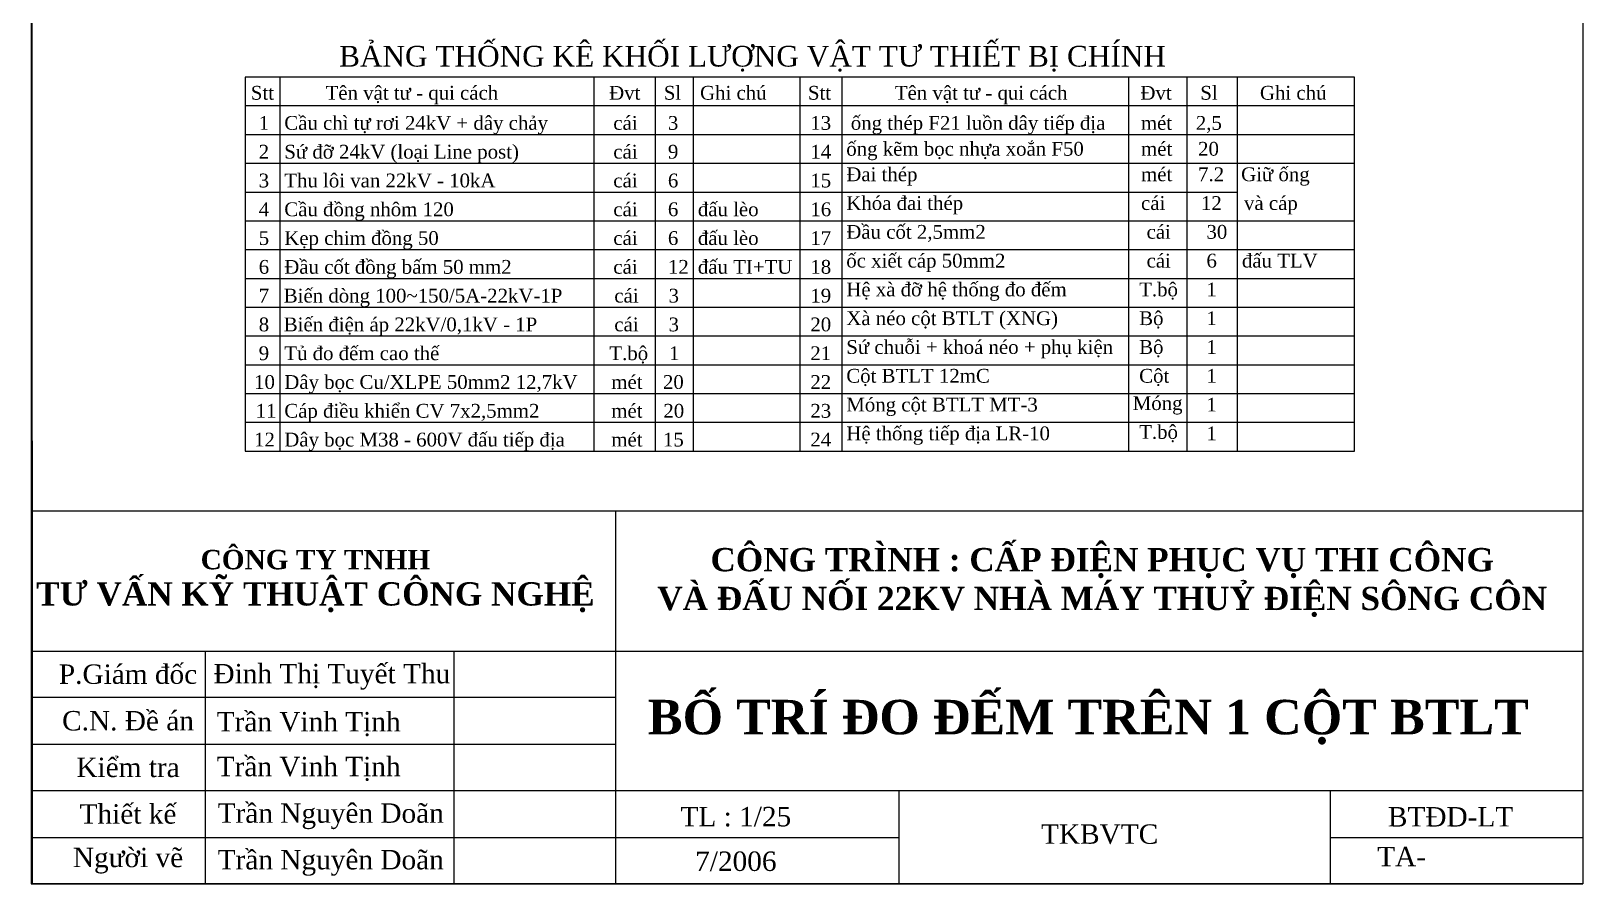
# Model space of a CAD drawing. Header units: inches. Extents: x -246336 to 136055, y -106871 to 69513.
# Drawn here: x -4892 to 6362, y 52013 to 58195 of the extents above; entities that cross this region are included whole.
import ezdxf
from ezdxf.enums import TextEntityAlignment as Align

# ---------------------------------------------------------------- set-up
doc = ezdxf.new("R2010")
doc.units = ezdxf.units.IN
doc.header["$MEASUREMENT"] = 0
for name, color, linetype in [('KHUNG', 7, 'Continuous'), ('KHUNGTEN', 7, 'Continuous'), ('XA-TT1', 7, 'Continuous')]:
    doc.layers.add(name, color=color, linetype=linetype)
doc.styles.add('VIET2', font='VNTIME_0.TTF', dxfattribs={"width": 0.8, "height": 2})
doc.styles.add('VIET3IN', font='Vhtime.ttf')
doc.styles.add('VN3DH', font='Vn3d.ttf', dxfattribs={"height": 5})
doc.styles.add('VNTIME', font='VNTIME_0.TTF', dxfattribs={"height": 2})
doc.styles.add('VNTIMEH', font='Vhtime.ttf')

msp = doc.modelspace()

# ---------------------------------------------------------------- linework, layer by layer
at = {"color": 1}
for p, q in [((-4888.29, 52013.263), (-4888.29, 69513.263)), ((6361.71, 69513.263), (6361.71, 52013.263)), ((6361.71, 54714.127), (-4891.89, 54714.127)), ((-650.614, 52013.263), (-650.614, 54714.127)), ((6361.71, 54714.127), (6361.71, 52013.263)), ((-4891.89, 53701.303), (6361.71, 53701.303)), ((-3626.83, 52013.263), (-3626.83, 53701.303)), ((-1823.117, 52013.263), (-1823.117, 53701.303)), ((-650.614, 53363.695), (-4891.89, 53363.695)), ((-4891.89, 53026.087), (-650.614, 53026.087)), ((6361.71, 52688.479), (-4891.89, 52688.479)), ((1402.335, 52013.263), (1402.335, 52688.479)), ((4532.03, 52013.263), (4532.03, 52688.479)), ((-4891.89, 52350.871), (1402.335, 52350.871)), ((4532.03, 52350.871), (6361.71, 52350.871)), ((-4891.89, 52013.263), (6361.71, 52013.263)), ((6361.71, 52013.263), (-4888.29, 52013.263))]:
    msp.add_line(p, q, dxfattribs=at)
at = {"color": 7}
for points in [[(-3088.886, 57861.836), (-3088.886, 55150.681)], [(-809.903, 57861.836), (-809.903, 55150.681)], [(-366.883, 57861.836), (-366.883, 55150.681)], [(-89.907, 57861.836), (-89.907, 55150.681)], [(683.726, 57861.836), (683.726, 55150.681)], [(986.537, 57861.836), (986.537, 55150.681)], [(3066.403, 57861.836), (3066.403, 55150.681)], [(3488.404, 57861.836), (3488.404, 55150.681)], [(3855.264, 57861.836), (3855.264, 55150.681)], [(-3338.743, 57654.756), (4705.7, 57654.756)], [(-3338.743, 57446.083), (4705.7, 57446.083)], [(-3338.743, 57237.41), (4705.7, 57237.41)], [(-3338.743, 57028.737), (3855.264, 57028.737)], [(-3338.743, 56820.064), (4705.7, 56820.064)], [(-3338.743, 56611.391), (4705.7, 56611.391)], [(-3338.743, 56402.718), (4705.7, 56402.718)], [(-3338.743, 56194.045), (4705.7, 56194.045)], [(-3338.743, 55985.372), (4705.7, 55985.372)], [(-3338.743, 55776.7), (4705.7, 55776.7)], [(-3338.743, 55568.027), (4705.7, 55568.027)], [(-3338.743, 55359.354), (4705.7, 55359.354)], [(-3338.743, 55150.681), (4705.7, 55150.681)]]:
    msp.add_lwpolyline(points, dxfattribs=at)
at = {"layer": 'XA-TT1'}
for p, q in [((-4882.04, 52013.263), (-4888.29, 69513.263)), ((6361.71, 69513.263), (6361.71, 52013.263)), ((6361.71, 52013.263), (-4882.04, 52013.263))]:
    msp.add_line(p, q, dxfattribs=at)
at = {"layer": 'XA-TT1', "color": 7}
msp.add_lwpolyline([(-3338.743, 55150.681), (4705.7, 55150.681), (4705.7, 57861.836), (-3338.743, 57861.836)], close=True, dxfattribs=at)

# ---------------------------------------------------------------- texts
at = {"color": 7, "style": 'VIET3IN'}
msp.add_text('b¶ng thèng kª khèi l\xadîng vËt t\xad thiÕt bÞ chÝnh', height=150, dxfattribs=at).set_placement((339.797, 57938.002), align=Align.CENTER)
at = {"color": 7, "style": 'VIET2'}
for s, p in [('Stt', (-3298.239, 57697.765)), ('Tªn vËt t\xad - qui c¸ch', (-2755.965, 57697.765)), ('§vt', (-699.898, 57697.765)), ('Sl', (-303.269, 57697.765)), ('Ghi chó', (-40.526, 57697.765)), ('Stt', (741.622, 57697.765)), ('Tªn vËt t\xad - qui c¸ch', (1372.024, 57697.765)), ('§vt', (3152.666, 57697.765)), ('Sl', (3586.798, 57697.765)), ('Ghi chó', (4019.335, 57697.765)), ('1', (-3240.894, 57479.534)), ('CÇu ch× tù r¬i 24kV + d©y ch¶y ', (-3055.434, 57479.534)), ('c¸i', (-669.632, 57479.534)), ('3', (-273.643, 57479.534)), ('13', (758.897, 57479.534)), ('èng thÐp F21 luån d©y tiÕp ®Þa', (1052.625, 57479.534)), ('mÐt', (3156.019, 57479.534)), ('2,5', (3554.549, 57479.534)), ('èng kÏm bäc nhùa xo¾n F50', (1019.988, 57291.823)), ('mÐt', (3157.444, 57291.823)), ('20', (3570.99, 57291.823)), ('2', (-3240.894, 57270.861)), ('Sø ®ì 24kV (lo¹i Line post)', (-3055.434, 57270.861)), ('c¸i', (-669.632, 57270.861)), ('9', (-273.643, 57270.861)), ('14', (759.144, 57270.861)), ('Thu l«i van 22kV - 10kA', (-3055.434, 57062.189)), ('c¸i', (-669.632, 57062.189)), ('§ai thÐp', (1019.988, 57107.206)), ('mÐt', (3157.444, 57107.206)), ('7.2', (3570.99, 57107.206)), ('Gi÷ èng ', (3882.971, 57107.206)), ('3', (-3240.894, 57062.189)), ('6', (-273.643, 57062.189)), ('15', (759.144, 57062.189)), ('4', (-3240.894, 56853.516)), ('CÇu ®ång nh«m 120', (-3055.434, 56853.516)), ('c¸i', (-669.632, 56853.516)), ('6', (-273.643, 56853.516)), ('®Êu lÌo', (-56.455, 56853.516)), ('16', (759.144, 56853.516)), ('Khãa ®ai thÐp', (1019.988, 56898.533)), ('c¸i', (3157.444, 56898.533)), ('12', (3591.698, 56898.533)), ('vµ c¸p', (3903.679, 56898.533)), ('5', (-3240.894, 56644.843)), ('KÑp chim ®ång 50', (-3055.434, 56644.843)), ('c¸i', (-669.632, 56644.843)), ('6', (-273.643, 56644.843)), ('®Êu lÌo', (-56.455, 56644.843)), ('17', (759.144, 56644.843)), ('§Çu cèt 2,5mm2', (1019.988, 56689.86)), ('c¸i', (3197.267, 56689.86)), ('30', (3631.521, 56689.86)), ('6', (-3240.894, 56436.17)), ('§Çu cèt ®ång bÊm 50 mm2', (-3055.434, 56436.17)), ('c¸i', (-669.632, 56436.17)), ('12', (-273.643, 56436.17)), ('®Êu TI+TU', (-56.455, 56436.17)), ('18', (759.144, 56436.17)), ('èc xiÕt c¸p 50mm2', (1019.988, 56481.187)), ('c¸i', (3197.267, 56481.187)), ('6', (3631.521, 56481.187)), ('®Êu TLV', (3888.716, 56481.187)), ('HÖ xµ ®ì hÖ thèng ®o ®Õm', (1019.988, 56272.514)), ('7', (-3240.894, 56227.497)), ('BiÕn dßng 100~150/5A-22kV-1P', (-3058.996, 56227.497)), ('c¸i', (-662.383, 56227.497)), ('3', (-268.887, 56227.497)), ('19', (759.144, 56227.497)), ('T.bé', (3143.677, 56272.514)), ('1', (3631.521, 56272.514)), ('Xµ nÐo cét BTLT (XNG)', (1019.988, 56063.841)), ('Bé', (3143.677, 56063.841)), ('1', (3631.521, 56063.841)), ('8', (-3240.894, 56018.824)), ('BiÕn ®iÖn ¸p 22kV/0,1kV - 1P', (-3058.996, 56018.824)), ('c¸i', (-662.383, 56018.824)), ('3', (-268.887, 56018.824)), ('20', (759.144, 56018.824)), ('Sø chuçi + kho¸ nÐo + phô kiÖn', (1019.988, 55855.168)), ('Bé', (3143.677, 55855.168)), ('1', (3631.521, 55855.168)), ('9', (-3240.894, 55810.151)), ('Tñ ®o ®Õm cao thÕ', (-3055.434, 55810.151)), ('T.bé', (-698.077, 55810.151)), ('1', (-265.325, 55810.151)), ('21', (759.144, 55810.151)), ('D©y bäc Cu/XLPE 50mm2 12,7kV', (-3055.434, 55601.478)), ('mÐt', (-684.309, 55601.478)), ('Cét BTLT 12mC', (1019.988, 55646.495)), ('Cét', (3143.677, 55646.495)), ('1', (3631.521, 55646.495)), ('10', (-3274.592, 55601.478)), ('20', (-309.739, 55601.478)), ('22', (759.144, 55601.478)), ('11', (-3263.325, 55392.805)), ('C¸p ®iÒu khiÓn CV 7x2,5mm2', (-3055.434, 55392.805)), ('mÐt', (-684.309, 55392.805)), ('20', (-306.645, 55392.805)), ('23', (759.144, 55392.805)), ('Mãng cét BTLT MT-3', (1019.988, 55437.822)), ('Mãng', (3097.203, 55448.348)), ('1', (3631.521, 55437.822)), ('12', (-3274.592, 55184.132)), ('D©y bäc M38 - 600V ®Êu tiÕp ®Þa', (-3055.434, 55184.132)), ('mÐt', (-684.309, 55184.132)), ('15', (-309.739, 55184.132)), ('24', (759.144, 55184.132)), ('HÖ thèng tiÕp ®Þa LR-10', (1019.988, 55229.149)), ('T.bé', (3143.677, 55239.675)), ('1', (3631.521, 55229.149))]:
    msp.add_text(s, height=100, dxfattribs=at).set_placement(p)
at = {"char_height": 140.67, "width": 1856.844, "attachment_point": 5, "style": 'VNTIME'}
for s, insert in [('TL : 1/25', (218.983, 52499.75)), ('{\\fTimes New Roman|b0|i0|c0|p18;BT\\fTimes New Roman|b0|i0|c238|p18;Đ\\fTimes New Roman|b0|i0|c0|p18;D-LT}', (5401.627, 52499.75))]:
    msp.add_mtext(s, dxfattribs=dict(at, insert=insert))
at = {"layer": 'KHUNG', "insert": (2775.278, 53185.34), "char_height": 250, "width": 9680.0872, "attachment_point": 5, "style": 'VN3DH'}
msp.add_mtext('{\\fTimes New Roman|b1|i0|c0|p18;BỐ TRÍ \\fTimes New Roman|b1|i0|c238|p18;Đ\\fTimes New Roman|b1|i0|c0|p18;O \\fTimes New Roman|b1|i0|c238|p18;Đ\\fTimes New Roman|b1|i0|c0|p18;ẾM TRÊN 1 CỘT BTLT}', dxfattribs=at)
at = {"layer": 'KHUNGTEN', "attachment_point": 5}
for s, insert, char_height, width, style in [('{\\f.VnTimeH|b1|i0|c0|p34;C¤NG TY TNHH\\P\\H1.2x;T¦ VÊN Kü THUËT C¤NG NGHÖ}', (-2829.771, 54207.715), 140.67, 4501.44, 'VNTIMEH'), ('{\\fTimes New Roman|b1|i0|c0|p18;CÔNG TRÌNH : CẤP \\fTimes New Roman|b1|i0|c238|p18;Đ\\fTimes New Roman|b1|i0|c0|p18;IỆN PHỤC VỤ THI CÔNG \\PVÀ \\fTimes New Roman|b1|i0|c238|p18;Đ\\fTimes New Roman|b1|i0|c0|p18;ẤU NỐI 22KV NHÀ MÁY THUỶ \\fTimes New Roman|b1|i0|c238|p18;Đ\\fTimes New Roman|b1|i0|c0|p18;IỆN SÔNG CÔN\\fTimes New Roman|b0|i0|c0|p18;}', (2875.223, 54197.999), 168.804, 7471.14, 'VNTIMEH'), ('P.Gi¸m ®èc', (-4188.54, 53532.499), 140.67, 1406.7, 'VNTIME'), ('§inh ThÞ TuyÕt Thu', (-2710.522, 53514.448), 140.67, 1688.04, 'VNTIME'), ('C.N. §Ò ¸n', (-4188.54, 53194.891), 140.67, 1406.7, 'VNTIME'), ('TrÇn Vinh TÞnh', (-2878.859, 53171.482), 140.67, 1688.04, 'VNTIME'), ('KiÓm tra', (-4188.54, 52857.283), 140.67, 1406.7, 'VNTIME'), ('TrÇn Vinh TÞnh', (-2878.859, 52846.566), 140.67, 1688.04, 'VNTIME'), ('ThiÕt kÕ', (-4188.54, 52519.675), 140.67, 1406.7, 'VNTIME'), ('TrÇn Nguyªn Do·n ', (-2718.538, 52503.6), 140.67, 1688.04, 'VNTIME'), ('{\\fVNtimes new roman|b0|i0|c0|p34;TKBVTC}', (2856.787, 52373.147), 140.67, 1884.978, 'VNTIME'), ('Ng\xadêi vÏ', (-4188.54, 52182.067), 140.67, 1406.7, 'VNTIME'), ('TrÇn Nguyªn Do·n ', (-2718.538, 52165.992), 140.67, 1688.04, 'VNTIME'), ('7/2006', (218.983, 52176.91), 140.67, 1856.844, 'VNTIME'), ('TA-', (5046.55, 52211.781), 140.67, 1884.978, 'VNTIME')]:
    msp.add_mtext(s, dxfattribs=dict(at, insert=insert, char_height=char_height, width=width, style=style))

doc.saveas('drawing.dxf')
